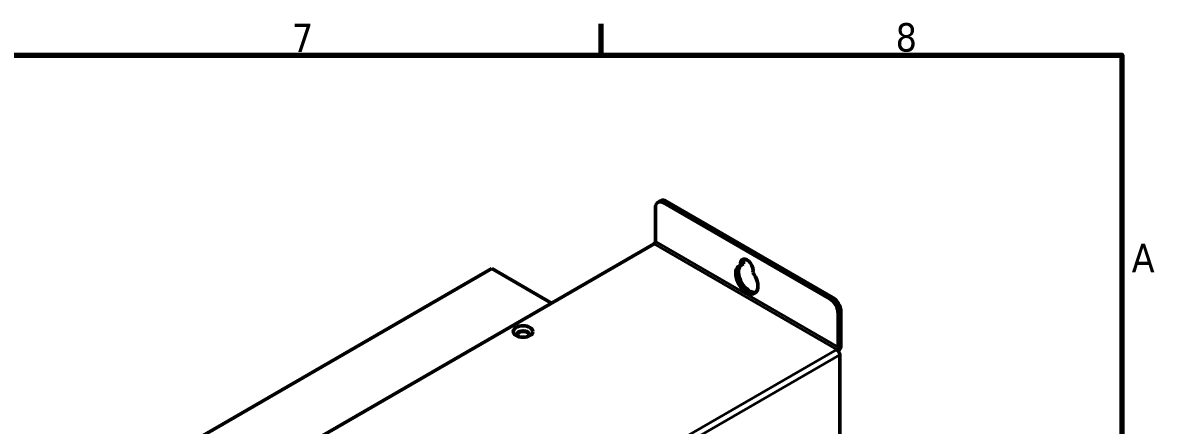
# Model space of a CAD drawing. Header units: millimetres. Extents: x 3412 to 5643, y 891 to 1933.
# Drawn here: x 4338.2 to 4626.8, y 1818.5 to 1921.1 of the extents above; entities that cross this region are included whole.
import ezdxf

# ---------------------------------------------------------------- set-up
doc = ezdxf.new("R2010")
doc.units = ezdxf.units.MM
doc.header["$LTSCALE"] = 1.8
for name, color, linetype, lineweight in [('경계(ISO)', 7, 'Continuous', 70), ('외형선(ISO)', 7, 'Continuous', 50), ('좁은 외형선(ISO)', 7, 'Continuous', 35)]:
    doc.layers.add(name, color=color, linetype=linetype, lineweight=lineweight)
doc.styles.add('주 텍스트 (ISO)', font='')
doc.styles.get('주 텍스트 (ISO)').set_extended_font_data('Tahoma')

# ---------------------------------------------------------------- blocks, each defined once
blk = doc.blocks.new('경계 Default Border')
at = {"layer": '경계(ISO)'}
blk.add_line((519.75, 410), (519.75, 413.9), dxfattribs=at)
at = {"layer": '경계(ISO)', "flags": 128}
blk.add_lwpolyline([(10, 10), (10, 410), (584, 410), (584, 10), (10, 10)], dxfattribs=at)
at = {"layer": '경계(ISO)', "char_height": 3.5, "attachment_point": 7, "style": '주 텍스트 (ISO)'}
for s, insert in [('7', (481.56, 410.4)), ('8', (556.09, 410.4)), ('A', (585.24, 383.25))]:
    blk.add_mtext(s, dxfattribs=dict(at, insert=insert))

msp = doc.modelspace()

# ---------------------------------------------------------------- linework, layer by layer
at = {"layer": '외형선(ISO)'}
for p, q in [((4499.594, 1873.924), (4499.594, 1865.351)), ((4500.215, 1875.297), (4500.922, 1875.705)), ((4544.071, 1850.695), (4501.715, 1875.149)), ((4544.778, 1851.103), (4502.422, 1875.557)), ((4499.24, 1864.738), (4398.831, 1806.767)), ((4521.366, 1859.204), (4522.073, 1859.612)), ((4457.874, 1858.41), (4383.628, 1815.544)), ((4457.874, 1858.41), (4473.077, 1849.633)), ((4546.899, 1838.855), (4546.899, 1847.429)), ((4546.192, 1847.02), (4546.192, 1838.447)), ((4546.616, 1688.048), (4546.616, 1836.487))]:
    msp.add_line(p, q, dxfattribs=at)
for centre, major_axis, start_param, end_param in [((4501.715, 1872.699), (-1.5, 2.598), 5.4977871, 7.0685835), ((4502.422, 1873.107), (-1.5, 2.598), 5.4977871, 6.2831853), ((4499.24, 1865.147), (-0.25, -0.433), 0.7853982, 2.3561945), ((4522.893, 1855.573), (2, -3.464), 2.9263874, 8.0691869), ((4523.6, 1855.981), (-2, 3.464), 0.1777106, 2.9638821), ((4522.893, 1858.839), (-1.125, 1.949), 3.6418944, 7.3536799), ((4523.6, 1859.247), (-1.125, 1.949), 0.3196873, 1.0704946), ((4544.071, 1848.245), (1.5, -2.598), 0.7853982, 2.3561945), ((4544.778, 1848.653), (-1.5, 2.598), 3.9269908, 5.4977871), ((4465.829, 1841.652), (1.6, 0), 5.7500535, 9.9579098), ((4465.829, 1841.57), (1.5, 0), 5.7923026, 9.9156606), ((4465.829, 1841.57), (1.6, 0), 0.0442086, 3.0973841), ((4545.838, 1838.243), (0.75, 1.299), 4.371583, 5.4977871), ((4545.838, 1838.243), (-0.25, -0.433), 0.7853982, 2.3561945), ((4545.838, 1836.937), (-0.55, 0.953), 3.9269908, 5.4977871)]:
    msp.add_ellipse(centre, major_axis=major_axis, ratio=0.5773503, start_param=start_param, end_param=end_param, dxfattribs=at)
msp.add_ellipse((4465.829, 1842.387), major_axis=(2.5, 0), ratio=0.5773503, dxfattribs=at)
at = {"layer": '좁은 외형선(ISO)'}
for p, q in [((4501.715, 1875.149), (4502.422, 1875.557)), ((4545.838, 1837.835), (4499.24, 1864.738)), ((4499.594, 1865.351), (4546.192, 1838.447)), ((4544.778, 1851.103), (4544.071, 1850.695)), ((4546.192, 1847.02), (4546.899, 1847.429)), ((4546.192, 1838.447), (4546.899, 1838.855)), ((4446.844, 1780.68), (4545.838, 1837.835)), ((4447.621, 1779.333), (4546.616, 1836.487))]:
    msp.add_line(p, q, dxfattribs=at)

# ---------------------------------------------------------------- block references
at = {"xscale": 2.0655, "yscale": 2.0655, "zscale": 2.0655}
msp.add_blockref('경계 Default Border', (3412.246, 1065.915), dxfattribs=at)

doc.saveas('drawing.dxf')
